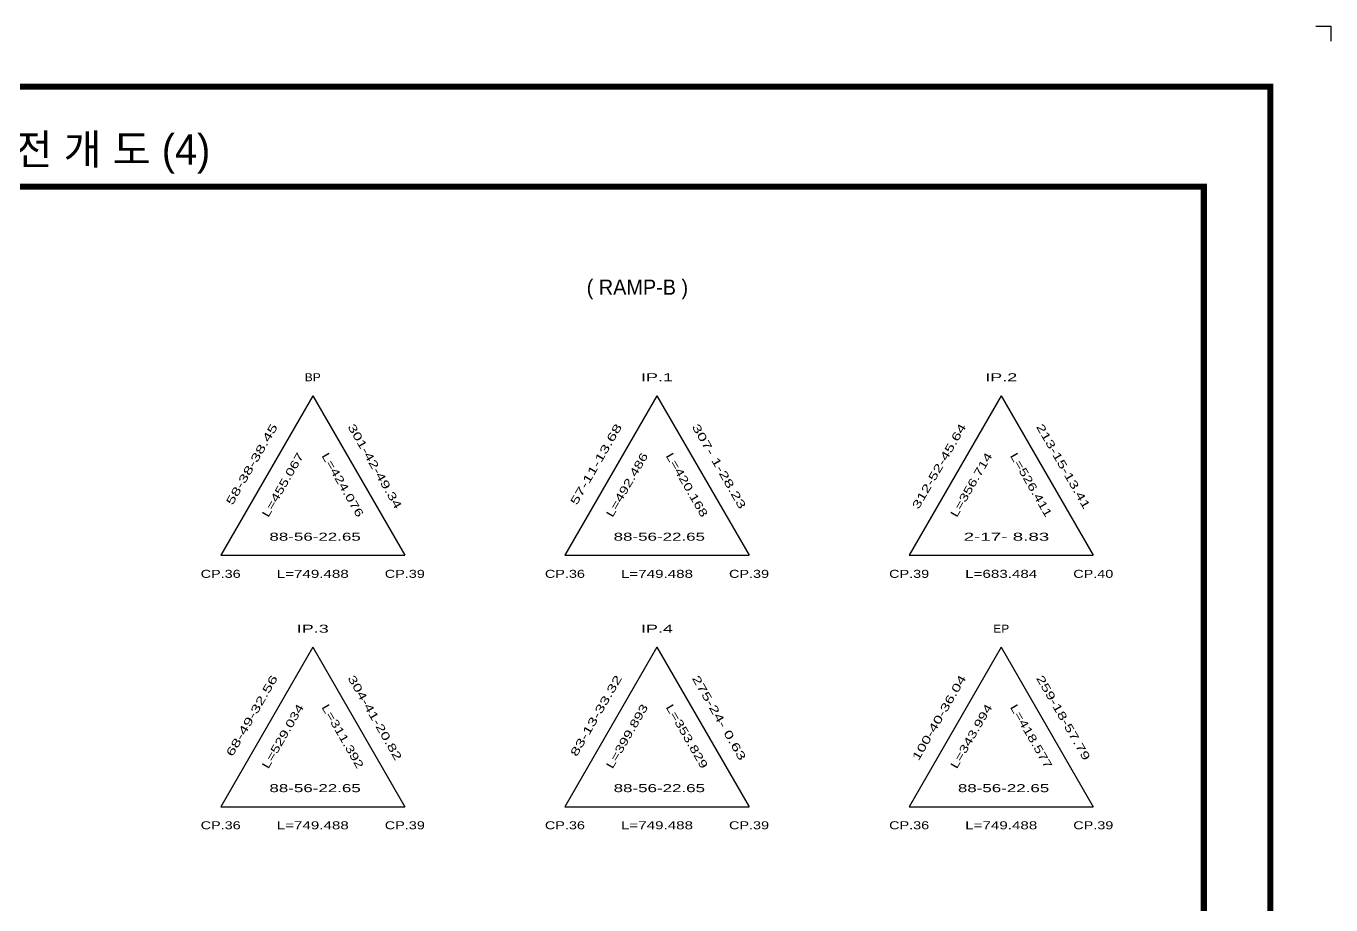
# Model space of a CAD drawing. Header units: millimetres. Extents: x 0 to 841, y 0 to 594.
# Drawn here: x 410.7 to 841, y 304.2 to 594 of the extents above; entities that cross this region are included whole.
import ezdxf
from ezdxf.enums import TextEntityAlignment as Align

# ---------------------------------------------------------------- set-up
doc = ezdxf.new("R2010")
doc.units = ezdxf.units.MM
doc.header["$LTSCALE"] = 10
for name, color, linetype in [('CA-TABL-LIN2', 1, 'Continuous'), ('CA-TABL-TEX1', 6, 'Continuous'), ('CA-TABL-TEX2', 3, 'Continuous'), ('CX-BORD', 3, 'Continuous'), ('CX-BORD-LIN1', 4, 'Continuous'), ('CX-BORD-LIN2', 3, 'Continuous'), ('CX-BORD-TEX2', 7, 'Continuous'), ('CX-BORD-TEX3', 6, 'Continuous'), ('CX-MISC', 2, 'Continuous'), ('CZ-LIN1', 7, 'Continuous'), ('CZ-TEX1', 6, 'Continuous')]:
    doc.layers.add(name, color=color, linetype=linetype)
doc.styles.add('GHD', font='Dotum.ttf')
doc.styles.add('RP2', font='Dotum.ttf')
doc.styles.add('TB_TEXT', font='Dotum.ttf')
doc.styles.add('TB_WBTXT', font='Dotum.ttf')
doc.styles.add('TB_WMTXT', font='Dotum.ttf')

# ---------------------------------------------------------------- blocks, each defined once
blk = doc.blocks.new('CXBLKA1-KHCA-부산~울산409_K2H')
at = {"layer": 'CX-BORD-LIN1', "const_width": 2}
blk.add_lwpolyline([(821, 20), (25, 20), (25, 574), (821, 574)], close=True, dxfattribs=at)
at = {"layer": 'CX-MISC'}
blk.add_line((836, 594), (841, 594), dxfattribs=at)
blk.add_lwpolyline([(836, 594), (841, 594), (841, 589)], dxfattribs=at)
at = {"layer": 'CX-BORD-LIN1', "style": 'TB_TEXT'}
for tag, height, p in [('TR_RNUM4', 3, (310.11, 46.64)), ('TR_RDAT4', 3.5, (342.5, 47)), ('TR_DGN4', 3.5, (484.12, 47)), ('TR_CHK4', 3.5, (524.12, 47)), ('TR_APP4', 3.5, (564.12, 47)), ('TR_RNUM3', 3, (310.11, 40.64)), ('TR_RDAT3', 3.5, (342.5, 41)), ('TR_DGN3', 3.5, (484.12, 41)), ('TR_CHK3', 3.5, (524.12, 41)), ('TR_APP3', 3.5, (564.12, 41)), ('TR_RNUM2', 3, (310.11, 34.64)), ('TR_RDAT2', 3.5, (342.5, 35)), ('TR_DGN2', 3.5, (484.12, 35)), ('TR_CHK2', 3.5, (524.12, 35)), ('TR_APP2', 3.5, (564.12, 35)), ('TR_RNUM1', 3, (310.11, 28.64)), ('TR_RDAT1', 3.5, (342.5, 29)), ('TR_DGN1', 3.5, (484.12, 29)), ('TR_CHK1', 3.5, (524.12, 29)), ('TR_APP1', 3.5, (564.12, 29))]:
    blk.add_attdef(tag, text='', height=height, dxfattribs=at).set_placement(p, align=Align.MIDDLE_CENTER)
for tag, p in [('TR_RCON4', (367.3, 47)), ('TR_RCON3', (367.3, 41)), ('TR_RCON2', (367.3, 35)), ('TR_RCON1', (367.3, 29))]:
    blk.add_attdef(tag, text='', height=3.5, dxfattribs=at).set_placement(p, align=Align.MIDDLE_LEFT)
at = {"layer": 'CX-BORD-LIN2', "style": 'TB_TEXT'}
blk.add_attdef('TD_VERSION', text='', height=3, rotation=90, dxfattribs=at).set_placement((825.5, 68.01), align=Align.MIDDLE_CENTER)
at = {"layer": 'CX-BORD-TEX2', "style": 'TB_WMTXT'}
for tag, height, p in [('TB_CNAME', 5, (40.34, 551.83)), ('TB_CSCOP', 4, (41.63, 543.83))]:
    blk.add_attdef(tag, text='', height=height, dxfattribs=at).set_placement(p, align=Align.BOTTOM_LEFT)
at = {"layer": 'CX-BORD-TEX2', "style": 'TB_WBTXT'}
for tag, height, p in [('TB_MTITIL', 10, (423, 553.33)), ('TB_STITL', 7, (423, 538.33))]:
    blk.add_attdef(tag, text='', height=height, dxfattribs=at).set_placement(p, align=Align.MIDDLE_CENTER)
at = {"layer": 'CX-BORD-TEX3', "style": 'TB_TEXT'}
for tag, height, p in [('TD_DCOMP', 4.5, (242.5, 45)), ('TD_CSECT', 4.5, (636, 45)), ('TD_DNAME_TOP', 4.5, (780, 45)), ('TD_DNAME_MAIN', 4.5, (780, 39.01)), ('TD_CCOMP', 4.5, (242.5, 35)), ('TD_HSCAL', 4.5, (651.7, 35.24)), ('TD_VSCAL', 4.5, (680.78, 35.24)), ('TD_DNAME_BOT', 3, (780, 33.65)), ('TD_CNAME', 4.5, (90, 25.75)), ('TD_FIELD', 4.5, (207.5, 25.53)), ('TD_CSTEP', 4.5, (278.24, 25.53)), ('TD_DWGCODE', 4.5, (666, 25.39)), ('TD_DWGNO', 4.5, (780, 25.39))]:
    blk.add_attdef(tag, text='', height=height, dxfattribs=at).set_placement(p, align=Align.MIDDLE_CENTER)
at = {"layer": 'CX-BORD-TEX3', "style": 'TB_TEXT', "width": 0.9}
blk.add_attdef('TD_CDIST', text='', height=4, dxfattribs=at).set_placement((681, 45), align=Align.MIDDLE_CENTER)

msp = doc.modelspace()

# ---------------------------------------------------------------- linework, layer by layer
at = {"layer": 'CA-TABL-LIN2', "linetype": 'Continuous'}
for p, q in [((505.24, 472.09), (474.88, 419.5)), ((505.24, 472.09), (535.6, 419.5)), ((618.76, 472.09), (588.4, 419.5)), ((618.76, 472.09), (649.12, 419.5)), ((732.28, 472.09), (701.92, 419.5)), ((732.28, 472.09), (762.64, 419.5)), ((474.88, 419.5), (535.6, 419.5)), ((588.4, 419.5), (649.12, 419.5)), ((701.92, 419.5), (762.64, 419.5)), ((505.24, 389.17), (474.88, 336.59)), ((505.24, 389.17), (535.6, 336.59)), ((618.76, 389.17), (588.4, 336.59)), ((618.76, 389.17), (649.12, 336.59)), ((732.28, 389.17), (701.92, 336.59)), ((732.28, 389.17), (762.64, 336.59)), ((474.88, 336.59), (535.6, 336.59)), ((588.4, 336.59), (649.12, 336.59)), ((701.92, 336.59), (762.64, 336.59))]:
    msp.add_line(p, q, dxfattribs=at)
at = {"layer": 'CZ-LIN1'}
msp.add_lwpolyline([(48.65, 541.03, 2, 2, 0), (48.65, 56.49, 2, 2, 0), (799.09, 56.49, 2, 2, 0), (799.09, 541.03, 2, 2, 0)], format="xyseb", close=True, dxfattribs=at)

# ---------------------------------------------------------------- block references
at = {"layer": 'CX-BORD'}
ref = msp.add_blockref('CXBLKA1-KHCA-부산~울산409_K2H', (0, 0), dxfattribs=at)
ref.add_attrib('TB_MTITIL', '좌 표 전 개 도 (4)', dxfattribs={"layer": 'CX-BORD-TEX2', "height": 10, "style": 'TB_WBTXT'}).set_placement((423, 553.33), align=Align.MIDDLE_CENTER)

# ---------------------------------------------------------------- texts
at = {"layer": 'CA-TABL-TEX1', "style": 'RP2'}
for s, width, p, p2 in [('BP', 1.088626, (502.6, 476.89), (507.88, 476.89)), ('IP.1', 1.549133, (613.48, 476.89), (624.04, 476.89)), ('IP.2', 1.549133, (727, 476.89), (737.56, 476.89)), ('CP.36', 1.239072, (468.28, 412.06), (481.48, 412.06)), ('CP.39', 1.239072, (529, 412.06), (542.2, 412.06)), ('CP.36', 1.239072, (581.8, 412.06), (595, 412.06)), ('CP.39', 1.239072, (642.52, 412.06), (655.72, 412.06)), ('CP.39', 1.239072, (695.32, 412.06), (708.52, 412.06)), ('CP.40', 1.239072, (756.04, 412.06), (769.24, 412.06)), ('IP.3', 1.549133, (499.96, 393.97), (510.52, 393.97)), ('IP.4', 1.549133, (613.48, 393.97), (624.04, 393.97)), ('EP', 1.132104, (729.64, 393.97), (734.92, 393.97)), ('CP.36', 1.239072, (468.28, 329.15), (481.48, 329.15)), ('CP.39', 1.239072, (529, 329.15), (542.2, 329.15)), ('CP.36', 1.239072, (581.8, 329.15), (595, 329.15)), ('CP.39', 1.239072, (642.52, 329.15), (655.72, 329.15)), ('CP.36', 1.239072, (695.32, 329.15), (708.52, 329.15)), ('CP.39', 1.239072, (756.04, 329.15), (769.24, 329.15))]:
    msp.add_text(s, height=2.64, dxfattribs=dict(at, width=width)).set_placement(p, p2, align=Align.FIT)
at = {"layer": 'CA-TABL-TEX2', "style": 'RP2'}
for s, rotation, width, p, p2 in [(' 58-38-38.45', 60, 1.318033, (477.98, 434.48), (493.82, 461.91)), ('301-42-49.34', 300, 1.269777, (516.66, 461.91), (532.5, 434.48)), (' 57-11-13.68', 60, 1.318033, (591.5, 434.48), (607.34, 461.91)), ('307- 1-28.23', 300, 1.318033, (630.18, 461.91), (646.02, 434.48)), ('312-52-45.64', 60, 1.269777, (705.02, 434.48), (720.86, 461.91)), ('213-15-13.41', 300, 1.269777, (743.7, 461.91), (759.54, 434.48)), ('L=455.067', 60, 1.296014, (490.56, 431.78), (502.44, 452.36)), ('L=424.076', 300, 1.296014, (508.04, 452.36), (519.92, 431.78)), ('L=492.486', 60, 1.296014, (604.08, 431.78), (615.96, 452.36)), ('L=420.168', 300, 1.296014, (621.56, 452.36), (633.44, 431.78)), ('L=356.714', 60, 1.296014, (717.6, 431.78), (729.48, 452.36)), ('L=526.411', 300, 1.296014, (735.08, 452.36), (746.96, 431.78)), (' 68-49-32.56', 60, 1.318033, (477.98, 351.56), (493.82, 379)), ('304-41-20.82', 300, 1.269777, (516.66, 379), (532.5, 351.56)), (' 83-13-33.32', 60, 1.318033, (591.5, 351.56), (607.34, 379)), ('275-24- 0.63', 300, 1.318033, (630.18, 379), (646.02, 351.56)), ('100-40-36.04', 60, 1.269777, (705.02, 351.56), (720.86, 379)), ('259-18-57.79', 300, 1.269777, (743.7, 379), (759.54, 351.56)), ('L=529.034', 60, 1.296014, (490.56, 348.87), (502.44, 369.45)), ('L=311.392', 300, 1.296014, (508.04, 369.45), (519.92, 348.87)), ('L=399.893', 60, 1.296014, (604.08, 348.87), (615.96, 369.45)), ('L=353.829', 300, 1.296014, (621.56, 369.45), (633.44, 348.87)), ('L=343.994', 60, 1.296014, (717.6, 348.87), (729.48, 369.45)), ('L=418.577', 300, 1.296014, (735.08, 369.45), (746.96, 348.87))]:
    msp.add_text(s, height=2.64, rotation=rotation, dxfattribs=dict(at, width=width)).set_placement(p, p2, align=Align.FIT)
for s, width, p, p2 in [(' 88-56-22.65', 1.318033, (489.4, 424.3), (521.08, 424.3)), (' 88-56-22.65', 1.318033, (602.92, 424.3), (634.6, 424.3)), ('  2-17- 8.83', 1.426452, (716.44, 424.3), (748.12, 424.3)), ('L=749.488', 1.296014, (493.36, 412.06), (517.12, 412.06)), ('L=749.488', 1.296014, (606.88, 412.06), (630.64, 412.06)), ('L=683.484', 1.296014, (720.4, 412.06), (744.16, 412.06)), (' 88-56-22.65', 1.318033, (489.4, 341.39), (521.08, 341.39)), (' 88-56-22.65', 1.318033, (602.92, 341.39), (634.6, 341.39)), (' 88-56-22.65', 1.318033, (716.44, 341.39), (748.12, 341.39)), ('L=749.488', 1.296014, (493.36, 329.15), (517.12, 329.15)), ('L=749.488', 1.296014, (606.88, 329.15), (630.64, 329.15)), ('L=749.488', 1.296014, (720.4, 329.15), (744.16, 329.15))]:
    msp.add_text(s, height=2.64, dxfattribs=dict(at, width=width)).set_placement(p, p2, align=Align.FIT)
at = {"layer": 'CZ-TEX1', "style": 'GHD'}
msp.add_text('( RAMP-B )', height=5, dxfattribs=at).set_placement((595.59, 505.41))

doc.saveas('drawing.dxf')
